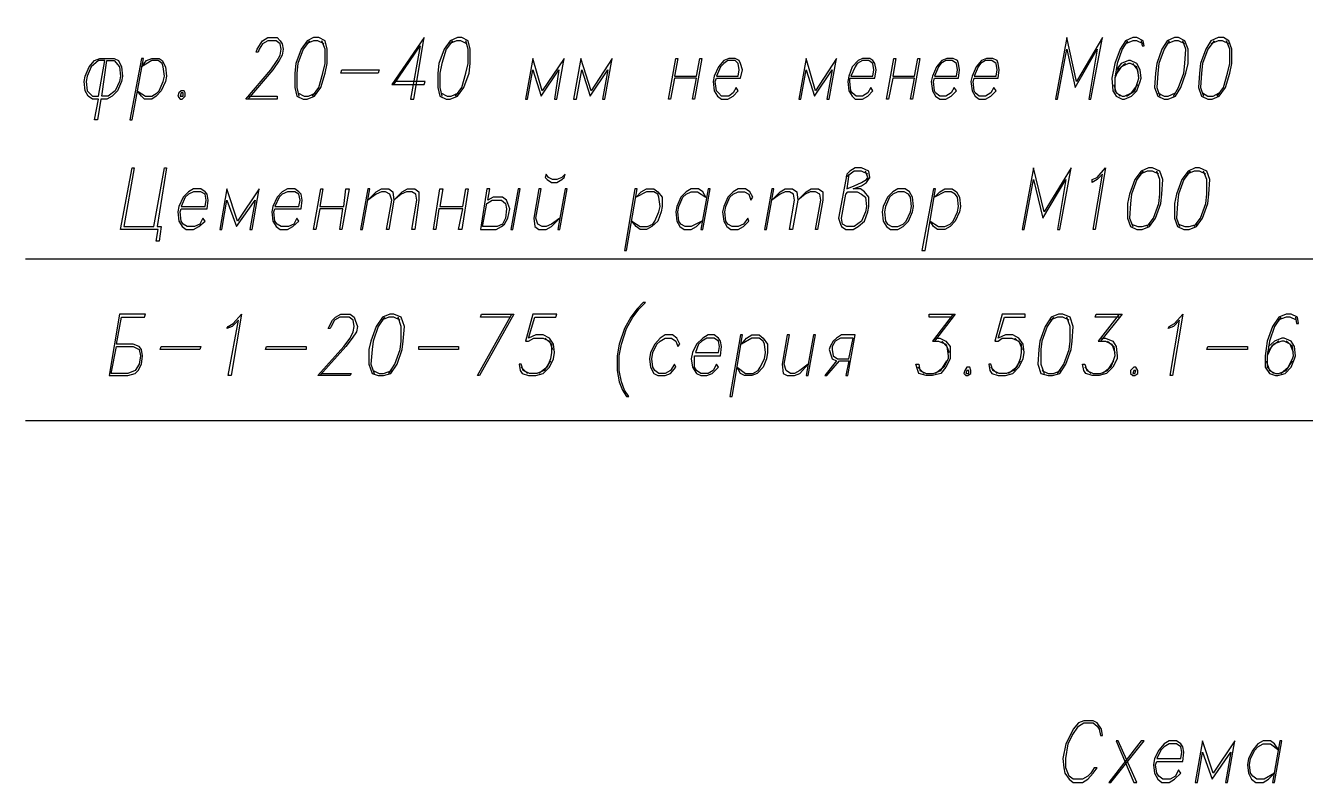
# Model space of a CAD drawing. Header units: millimetres. Extents: x 4241 to 6572, y 870 to 1291.
# Drawn here: x 5462 to 5513.9, y 996.9 to 1027.7 of the extents above; entities that cross this region are included whole.
import ezdxf

# ---------------------------------------------------------------- set-up
doc = ezdxf.new("R2010")
doc.units = ezdxf.units.MM
doc.layers.add('PDF _0', color=7, linetype='Continuous')

msp = doc.modelspace()

# ---------------------------------------------------------------- linework, layer by layer
at = {"layer": 'PDF _0', "lineweight": 25}
for points in [[(5462.0137, 1011.6326), (5532.4164, 1011.6326), (5532.4164, 1054.9834), (5533.0091, 1055.9995), (5533.6018, 1054.9834)], [(5471.0733, 1024.7987), (5472.2163, 1024.7987), (5472.2163, 1024.6717), (5470.9463, 1024.6717), (5471.9623, 1025.8571), (5472.2163, 1026.2381), (5472.3433, 1026.4498), (5472.3857, 1026.7038), (5472.3433, 1026.9154), (5472.174, 1027.0424), (5471.8353, 1027.0424), (5471.6237, 1026.9154), (5471.4966, 1026.7038), (5471.4543, 1026.5768), (5471.3696, 1026.5768), (5471.412, 1026.7038), (5471.539, 1026.9154), (5471.6237, 1027.0424), (5471.8353, 1027.1695), (5472.2163, 1027.1695), (5472.3433, 1027.0424), (5472.428, 1026.9154), (5472.4703, 1026.7038), (5472.428, 1026.4498), (5472.301, 1026.2381), (5472.047, 1025.8571), (5471.031, 1024.6717)], [(5476.9578, 1025.2644), (5478.0162, 1026.8308), (5477.6352, 1024.6717), (5477.7622, 1024.6717), (5478.1855, 1027.1695), (5476.8732, 1025.2644), (5478.1855, 1025.2644), (5478.2279, 1025.3914), (5476.9578, 1025.3914)], [(5507.2696, 1027.0424), (5507.3119, 1026.8308), (5507.3966, 1026.8308), (5507.3542, 1027.0424), (5507.1002, 1027.1695), (5506.9309, 1027.1695), (5506.6345, 1027.0424), (5506.4229, 1026.7038), (5506.2112, 1026.1111), (5506.0842, 1025.5184), (5506.1265, 1025.0104), (5506.2535, 1024.7987), (5506.5075, 1024.6717), (5506.5922, 1024.6717), (5506.8885, 1024.7987), (5507.1002, 1025.0104), (5507.2272, 1025.3914), (5507.2696, 1025.5184), (5507.2272, 1025.8571), (5507.1002, 1026.1111), (5506.8462, 1026.2381), (5506.7615, 1026.2381), (5506.4652, 1026.1111), (5506.2535, 1025.8571)], [(5473.5287, 1027.0424), (5473.2747, 1026.7038), (5473.063, 1026.1111), (5473.0207, 1025.7301), (5473.0207, 1025.1374), (5473.1054, 1024.7987)], [(5474.1214, 1026.9154), (5473.8674, 1027.0424), (5473.6981, 1027.0424), (5473.4017, 1026.9154)], [(5473.6557, 1024.7987), (5473.9097, 1025.1374), (5474.0791, 1025.7301), (5474.1637, 1026.1111), (5474.1637, 1026.7038), (5474.0367, 1027.0424)], [(5479.3286, 1027.0424), (5479.0746, 1026.7038), (5478.9052, 1026.1111), (5478.8206, 1025.7301), (5478.8206, 1025.1374), (5478.9052, 1024.7987)], [(5479.9213, 1026.9154), (5479.6673, 1027.0424), (5479.4979, 1027.0424), (5479.2016, 1026.9154)], [(5479.4556, 1024.7987), (5479.7096, 1025.1374), (5479.8789, 1025.7301), (5479.9636, 1026.1111), (5479.9636, 1026.7038), (5479.8789, 1027.0424)], [(5506.7192, 1027.0424), (5506.5075, 1026.7038), (5506.2959, 1026.1111), (5506.2112, 1025.5184), (5506.2112, 1025.0104), (5506.4229, 1024.7987)], [(5507.3542, 1026.9154), (5507.1002, 1027.0424), (5506.9309, 1027.0424), (5506.6345, 1026.9154)], [(5508.4126, 1027.0424), (5508.2009, 1026.7038), (5507.9892, 1026.1111), (5507.9469, 1025.7301), (5507.9046, 1025.1374), (5508.0316, 1024.7987)], [(5509.0476, 1026.9154), (5508.7936, 1027.0424), (5508.6243, 1027.0424), (5508.3279, 1026.9154)], [(5508.5819, 1024.7987), (5508.7936, 1025.1374), (5509.0053, 1025.7301), (5509.0476, 1026.1111), (5509.09, 1026.7038), (5508.9629, 1027.0424)], [(5510.233, 1027.0424), (5509.979, 1026.7038), (5509.7673, 1026.1111), (5509.725, 1025.7301), (5509.6826, 1025.1374), (5509.8096, 1024.7987)], [(5510.8257, 1026.9154), (5510.5717, 1027.0424), (5510.4023, 1027.0424), (5510.106, 1026.9154)], [(5510.36, 1024.7987), (5510.614, 1025.1374), (5510.7833, 1025.7301), (5510.868, 1026.1111), (5510.868, 1026.7038), (5510.741, 1027.0424)], [(5507.1849, 1025.6031), (5507.1002, 1025.9841), (5506.8462, 1026.1111), (5506.7615, 1026.1111), (5506.4652, 1025.9841), (5506.2112, 1025.6031)], [(5506.6345, 1026.1111), (5506.3382, 1025.8571), (5506.2112, 1025.5184)], [(5506.6769, 1024.7987), (5507.0155, 1025.0104), (5507.1426, 1025.3914), (5507.1849, 1025.5184), (5507.1426, 1025.8571), (5506.9309, 1026.1111)], [(5506.1688, 1025.2644), (5506.2535, 1024.9257), (5506.5075, 1024.7987), (5506.5922, 1024.7987), (5506.8885, 1024.9257), (5507.1426, 1025.2644)], [(5473.063, 1024.9257), (5473.317, 1024.7987), (5473.4864, 1024.7987), (5473.7827, 1024.9257)], [(5478.8629, 1024.9257), (5479.1169, 1024.7987), (5479.2863, 1024.7987), (5479.5826, 1024.9257)], [(5507.9469, 1024.9257), (5508.2009, 1024.7987), (5508.3703, 1024.7987), (5508.6666, 1024.9257)], [(5509.7673, 1024.9257), (5509.979, 1024.7987), (5510.1907, 1024.7987), (5510.4447, 1024.9257)], [(5496.1778, 1021.6236), (5495.9238, 1021.7506), (5495.6275, 1021.7506), (5495.2888, 1021.4966)], [(5495.4158, 1021.6236), (5495.3311, 1021.0309), (5495.6275, 1021.1579), (5495.9238, 1021.2849), (5496.2625, 1021.4966)], [(5496.1355, 1021.4119), (5496.1778, 1021.4966), (5496.0932, 1021.7506)], [(5507.3542, 1021.7506), (5507.1002, 1021.4119), (5506.8885, 1020.8192), (5506.8462, 1020.4382), (5506.8039, 1019.8455), (5506.9309, 1019.5069)], [(5507.9892, 1021.6236), (5507.7352, 1021.7506), (5507.5236, 1021.7506), (5507.2272, 1021.6236)], [(5507.5236, 1019.5069), (5507.7776, 1019.8455), (5507.9892, 1020.4382), (5508.0316, 1020.8192), (5508.0316, 1021.4119), (5507.9046, 1021.7506)], [(5509.2593, 1021.7506), (5509.0053, 1021.4119), (5508.7936, 1020.8192), (5508.7513, 1020.4382), (5508.7089, 1019.8455), (5508.8359, 1019.5069)], [(5509.8943, 1021.6236), (5509.6403, 1021.7506), (5509.4286, 1021.7506), (5509.1323, 1021.6236)], [(5509.4286, 1019.5069), (5509.6826, 1019.8455), (5509.8943, 1020.4382), (5509.9366, 1020.8192), (5509.9366, 1021.4119), (5509.8096, 1021.7506)], [(5506.8885, 1019.5915), (5507.1426, 1019.5069), (5507.3119, 1019.5069), (5507.6506, 1019.5915)], [(5508.7936, 1019.5915), (5509.0476, 1019.5069), (5509.217, 1019.5069), (5509.5556, 1019.5915)], [(5462.0137, 1018.1945), (5532.4164, 1018.1945)], [(5473.9944, 1013.5376), (5475.2221, 1013.5376), (5475.1798, 1013.453), (5473.8674, 1013.453), (5474.9258, 1014.6384), (5475.1798, 1014.977), (5475.3068, 1015.231), (5475.3491, 1015.4427), (5475.3068, 1015.6967), (5475.1374, 1015.8237), (5474.7564, 1015.8237), (5474.5448, 1015.6967), (5474.4177, 1015.4427), (5474.3754, 1015.358), (5474.2907, 1015.358), (5474.3331, 1015.4427), (5474.4601, 1015.6967), (5474.5871, 1015.8237), (5474.7988, 1015.9507), (5475.1798, 1015.9507), (5475.3491, 1015.8237), (5475.3915, 1015.6967), (5475.4761, 1015.4427), (5475.4338, 1015.231), (5475.2644, 1014.977), (5475.0104, 1014.6384), (5473.9521, 1013.453)], [(5476.5768, 1015.8237), (5476.3228, 1015.4427), (5476.1111, 1014.85), (5476.0688, 1014.5113), (5476.0265, 1013.9187), (5476.1535, 1013.5376)], [(5477.2118, 1015.6967), (5476.9578, 1015.8237), (5476.7462, 1015.8237), (5476.4498, 1015.6967)], [(5476.7462, 1013.5376), (5477.0002, 1013.9187), (5477.2118, 1014.5113), (5477.2542, 1014.85), (5477.2542, 1015.4427), (5477.1272, 1015.8237)], [(5481.6993, 1015.8237), (5480.4716, 1015.8237), (5480.514, 1015.9507), (5481.8263, 1015.9507), (5480.4293, 1013.453), (5480.3446, 1013.453), (5481.7417, 1015.9507)], [(5483.3081, 1014.0457), (5483.054, 1013.6647), (5482.7577, 1013.5376), (5482.4614, 1013.5376), (5482.2074, 1013.6647), (5482.1227, 1013.9187), (5482.038, 1013.9187), (5482.0803, 1013.6647), (5482.165, 1013.5376), (5482.419, 1013.453), (5482.7154, 1013.453), (5483.0117, 1013.5376), (5483.2657, 1013.7917), (5483.4351, 1014.1303), (5483.4774, 1014.3843), (5483.4351, 1014.723), (5483.2657, 1014.977), (5483.0117, 1015.104), (5482.7154, 1015.104), (5482.419, 1014.977), (5482.673, 1015.8237), (5483.5197, 1015.8237), (5483.5621, 1015.9507), (5482.5884, 1015.9507), (5482.292, 1014.85), (5482.419, 1014.85), (5482.6307, 1014.977), (5483.0117, 1014.977), (5483.2657, 1014.85), (5483.3927, 1014.5113)], [(5499.607, 1015.8237), (5498.6756, 1015.8237), (5498.6756, 1015.9507), (5499.734, 1015.9507), (5498.8873, 1014.85)], [(5499.6493, 1015.9507), (5498.8026, 1014.85), (5499.0566, 1014.85), (5499.3529, 1014.723), (5499.48, 1014.3843)], [(5502.3587, 1014.0457), (5502.1047, 1013.6647), (5501.8084, 1013.5376), (5501.512, 1013.5376), (5501.258, 1013.6647), (5501.1733, 1013.9187), (5501.0887, 1013.9187), (5501.131, 1013.6647), (5501.2157, 1013.5376), (5501.4697, 1013.453), (5501.766, 1013.453), (5502.0624, 1013.5376), (5502.3164, 1013.7917), (5502.4857, 1014.1303), (5502.5281, 1014.3843), (5502.4857, 1014.723), (5502.3164, 1014.977), (5502.0624, 1015.104), (5501.766, 1015.104), (5501.4697, 1014.977), (5501.7237, 1015.8237), (5502.5704, 1015.8237), (5502.5704, 1015.9507), (5501.639, 1015.9507), (5501.3427, 1014.85), (5501.4697, 1014.85), (5501.639, 1014.977), (5502.02, 1014.977), (5502.3164, 1014.85), (5502.4434, 1014.5113)], [(5503.7134, 1015.8237), (5503.4594, 1015.4427), (5503.2477, 1014.85), (5503.2054, 1014.5113), (5503.2054, 1013.9187), (5503.3324, 1013.5376)], [(5504.3485, 1015.6967), (5504.0944, 1015.8237), (5503.8828, 1015.8237), (5503.5864, 1015.6967)], [(5503.8828, 1013.5376), (5504.1368, 1013.9187), (5504.3485, 1014.5113), (5504.3908, 1014.85), (5504.3908, 1015.4427), (5504.2638, 1015.8237)], [(5506.3805, 1015.8237), (5505.4068, 1015.8237), (5505.4492, 1015.9507), (5506.5075, 1015.9507), (5505.6185, 1014.85)], [(5506.3805, 1015.9507), (5505.5338, 1014.85), (5505.8302, 1014.85), (5506.0842, 1014.723), (5506.2112, 1014.3843)], [(5513.5351, 1015.8237), (5513.5774, 1015.5697), (5513.6621, 1015.5697), (5513.6198, 1015.8237), (5513.3658, 1015.9507), (5513.1541, 1015.9507), (5512.8577, 1015.8237), (5512.6037, 1015.4427), (5512.3921, 1014.85), (5512.3074, 1014.2573), (5512.3074, 1013.7917), (5512.4767, 1013.5376), (5512.7307, 1013.453), (5512.8154, 1013.453), (5513.1118, 1013.5376), (5513.3658, 1013.7917), (5513.4928, 1014.1303), (5513.5351, 1014.2573), (5513.4928, 1014.6384), (5513.3658, 1014.85), (5513.0694, 1014.977), (5512.9848, 1014.977), (5512.6884, 1014.85), (5512.4344, 1014.6384)], [(5512.9424, 1015.8237), (5512.6884, 1015.4427), (5512.4767, 1014.85), (5512.3921, 1014.2573), (5512.3921, 1013.7917), (5512.6461, 1013.5376)], [(5513.5774, 1015.6967), (5513.3234, 1015.8237), (5513.1541, 1015.8237), (5512.8154, 1015.6967)], [(5483.0964, 1014.977), (5483.3504, 1014.723), (5483.3504, 1014.3843), (5483.3081, 1014.1303), (5483.1811, 1013.7917), (5482.8424, 1013.5376)], [(5498.8873, 1014.977), (5499.0989, 1014.977), (5499.3529, 1014.85), (5499.5223, 1014.6384), (5499.5223, 1014.2573), (5499.5223, 1014.1303), (5499.3529, 1013.7917), (5499.1413, 1013.5376), (5498.8026, 1013.453), (5498.5486, 1013.453), (5498.2522, 1013.5376), (5498.2099, 1013.6647), (5498.1252, 1013.9187), (5498.2522, 1013.9187), (5498.2946, 1013.6647), (5498.5486, 1013.5376), (5498.8449, 1013.5376), (5499.1413, 1013.6647), (5499.3953, 1014.0457)], [(5499.1836, 1014.85), (5499.3953, 1014.6384), (5499.4376, 1014.2573), (5499.4376, 1014.1303), (5499.2683, 1013.7917), (5498.9296, 1013.5376)], [(5502.147, 1014.977), (5502.4011, 1014.723), (5502.4011, 1014.3843), (5502.3587, 1014.1303), (5502.2317, 1013.7917), (5501.893, 1013.5376)], [(5505.6608, 1014.977), (5505.8302, 1014.977), (5506.1265, 1014.85), (5506.2535, 1014.6384), (5506.2959, 1014.2573), (5506.2959, 1014.1303), (5506.1265, 1013.7917), (5505.8725, 1013.5376), (5505.5762, 1013.453), (5505.2798, 1013.453), (5505.0258, 1013.5376), (5504.9411, 1013.6647), (5504.8988, 1013.9187), (5504.9835, 1013.9187), (5505.0681, 1013.6647), (5505.3222, 1013.5376), (5505.6185, 1013.5376), (5505.9148, 1013.6647), (5506.1688, 1014.0457)], [(5505.9148, 1014.85), (5506.1688, 1014.6384), (5506.2112, 1014.2573), (5506.1688, 1014.1303), (5506.0418, 1013.7917), (5505.7032, 1013.5376)], [(5513.4504, 1014.3843), (5513.3234, 1014.723), (5513.0694, 1014.85), (5512.9848, 1014.85), (5512.6461, 1014.723), (5512.3921, 1014.3843)], [(5512.8577, 1014.85), (5512.5614, 1014.6384), (5512.3921, 1014.2573)], [(5512.9424, 1013.5376), (5513.2388, 1013.7917), (5513.4081, 1014.1303), (5513.4504, 1014.2573), (5513.4081, 1014.6384), (5513.1541, 1014.85)], [(5476.1111, 1013.6647), (5476.3652, 1013.5376), (5476.5345, 1013.5376), (5476.8732, 1013.6647)], [(5482.3767, 1013.5376), (5482.1227, 1013.7917)], [(5498.4639, 1013.5376), (5498.2099, 1013.7917)], [(5501.4274, 1013.5376), (5501.1733, 1013.7917)], [(5503.2477, 1013.6647), (5503.5018, 1013.5376), (5503.7134, 1013.5376), (5504.0098, 1013.6647)], [(5505.2375, 1013.5376), (5504.9835, 1013.7917)], [(5512.3497, 1014.0457), (5512.4767, 1013.6647), (5512.7307, 1013.5376), (5512.8577, 1013.5376), (5513.1541, 1013.6647), (5513.4081, 1014.0457)]]:
    msp.add_lwpolyline(points, dxfattribs=at)
for points in [[(5473.6981, 1027.1695), (5473.444, 1027.0424), (5473.19, 1026.7038), (5472.9784, 1026.1111), (5472.936, 1025.7301), (5472.936, 1025.1374), (5473.0207, 1024.7987), (5473.2747, 1024.6717), (5473.444, 1024.6717), (5473.7404, 1024.7987), (5473.9944, 1025.1374), (5474.1637, 1025.7301), (5474.2484, 1026.1111), (5474.2484, 1026.7038), (5474.1637, 1027.0424), (5473.9097, 1027.1695)], [(5479.5403, 1027.1695), (5479.2439, 1027.0424), (5478.9899, 1026.7038), (5478.7782, 1026.1111), (5478.7359, 1025.7301), (5478.7359, 1025.1374), (5478.8206, 1024.7987), (5479.0746, 1024.6717), (5479.2439, 1024.6717), (5479.5403, 1024.7987), (5479.7943, 1025.1374), (5480.0059, 1025.7301), (5480.0483, 1026.1111), (5480.0483, 1026.7038), (5479.9636, 1027.0424), (5479.7096, 1027.1695)], [(5505.1528, 1024.6717), (5505.2375, 1024.6717), (5505.7032, 1027.1695), (5504.6448, 1025.3914), (5504.2638, 1027.1695), (5503.7981, 1024.6717), (5503.8828, 1024.6717), (5504.2638, 1026.7038), (5504.6025, 1025.1374), (5505.4915, 1026.7038)], [(5508.6243, 1027.1695), (5508.3279, 1027.0424), (5508.1163, 1026.7038), (5507.9046, 1026.1111), (5507.8622, 1025.7301), (5507.8199, 1025.1374), (5507.9469, 1024.7987), (5508.2009, 1024.6717), (5508.3703, 1024.6717), (5508.6666, 1024.7987), (5508.8783, 1025.1374), (5509.09, 1025.7301), (5509.1746, 1026.1111), (5509.1746, 1026.7038), (5509.0476, 1027.0424), (5508.7936, 1027.1695)], [(5510.4023, 1027.1695), (5510.106, 1027.0424), (5509.8943, 1026.7038), (5509.6826, 1026.1111), (5509.6403, 1025.7301), (5509.598, 1025.1374), (5509.725, 1024.7987), (5509.979, 1024.6717), (5510.1483, 1024.6717), (5510.4447, 1024.7987), (5510.6987, 1025.1374), (5510.868, 1025.7301), (5510.9527, 1026.1111), (5510.9527, 1026.7038), (5510.8257, 1027.0424), (5510.614, 1027.1695)], [(5465.3581, 1026.3228), (5465.6121, 1026.3228), (5465.7815, 1026.2381), (5465.9085, 1025.9841), (5465.9508, 1025.6031), (5465.9085, 1025.3914), (5465.7391, 1025.0104), (5465.5274, 1024.7987), (5465.3158, 1024.6717), (5465.0618, 1024.6717), (5464.9348, 1023.825), (5464.8078, 1023.825), (5464.9771, 1024.6717), (5464.7231, 1024.6717), (5464.5537, 1024.7987), (5464.4267, 1025.0104), (5464.3844, 1025.3914), (5464.4267, 1025.6031), (5464.5961, 1025.9841), (5464.8078, 1026.2381), (5465.0194, 1026.3228)], [(5464.9771, 1024.7987), (5465.2311, 1026.2381), (5464.9771, 1026.2381), (5464.6807, 1025.9841), (5464.5114, 1025.6031), (5464.4691, 1025.3914), (5464.5114, 1025.0104), (5464.7231, 1024.7987)], [(5465.1041, 1024.7987), (5465.3158, 1026.2381), (5465.6121, 1026.2381), (5465.8238, 1025.9841), (5465.8661, 1025.6031), (5465.8238, 1025.3914), (5465.6544, 1025.0104), (5465.3581, 1024.7987)], [(5466.3318, 1023.825), (5466.7975, 1026.3228), (5466.7128, 1026.3228), (5466.2471, 1023.825)], [(5466.5435, 1025.0104), (5466.8822, 1024.7987), (5467.1362, 1024.7987), (5467.3478, 1024.9257), (5467.4325, 1025.0104), (5467.6018, 1025.3914), (5467.6442, 1025.6031), (5467.6018, 1025.9841), (5467.5595, 1026.1111), (5467.3902, 1026.2381), (5467.1362, 1026.2381), (5466.7128, 1025.9841), (5466.9245, 1026.2381), (5467.1362, 1026.3228), (5467.4325, 1026.3228), (5467.5595, 1026.2381), (5467.6865, 1025.9841), (5467.7289, 1025.6031), (5467.6865, 1025.3914), (5467.5172, 1025.0104), (5467.3055, 1024.7987), (5467.1362, 1024.6717), (5466.8398, 1024.6717), (5466.7128, 1024.7987)], [(5482.292, 1024.6717), (5482.3767, 1024.6717), (5482.5884, 1025.8571), (5482.927, 1024.7987), (5483.6467, 1025.8571), (5483.4774, 1024.6717), (5483.5621, 1024.6717), (5483.8584, 1026.3228), (5482.9694, 1025.0104), (5482.5884, 1026.3228)], [(5484.2394, 1024.6717), (5484.3664, 1024.6717), (5484.5781, 1025.8571), (5484.9168, 1024.7987), (5485.6365, 1025.8571), (5485.4248, 1024.6717), (5485.5095, 1024.6717), (5485.8058, 1026.3228), (5484.9591, 1025.0104), (5484.5358, 1026.3228)], [(5488.1766, 1024.6717), (5488.0919, 1024.6717), (5488.3882, 1026.3228), (5488.4729, 1026.3228), (5488.3459, 1025.6031), (5489.2349, 1025.6031), (5489.3619, 1026.3228), (5489.4466, 1026.3228), (5489.1503, 1024.6717), (5489.0656, 1024.6717), (5489.2349, 1025.5184), (5488.3459, 1025.5184)], [(5490.0393, 1025.5184), (5491.013, 1025.5184), (5491.0977, 1025.8571), (5491.013, 1026.1111), (5490.9707, 1026.2381), (5490.8013, 1026.3228), (5490.5473, 1026.3228), (5490.3356, 1026.2381), (5490.124, 1025.9841), (5489.9546, 1025.6031), (5489.9123, 1025.3914), (5489.9546, 1025.0104), (5490.0816, 1024.7987), (5490.251, 1024.6717), (5490.505, 1024.6717), (5490.7166, 1024.7987), (5490.9283, 1025.0104), (5490.8437, 1025.1374), (5490.7166, 1024.9257), (5490.5473, 1024.7987), (5490.251, 1024.7987), (5490.124, 1024.9257), (5490.0393, 1025.0104), (5489.997, 1025.3914)], [(5490.9283, 1025.6031), (5490.9707, 1025.8571), (5490.9283, 1026.1111), (5490.8013, 1026.2381), (5490.505, 1026.2381), (5490.3356, 1026.1111), (5490.2086, 1025.9841), (5490.0393, 1025.6031)], [(5493.3837, 1024.6717), (5493.4684, 1024.6717), (5493.6801, 1025.8571), (5494.0188, 1024.7987), (5494.7385, 1025.8571), (5494.5268, 1024.6717), (5494.6114, 1024.6717), (5494.9078, 1026.3228), (5494.0611, 1025.0104), (5493.6801, 1026.3228)], [(5495.4581, 1025.5184), (5496.4742, 1025.5184), (5496.5165, 1025.8571), (5496.4742, 1026.1111), (5496.3895, 1026.2381), (5496.2625, 1026.3228), (5495.9662, 1026.3228), (5495.7968, 1026.2381), (5495.5428, 1025.9841), (5495.4158, 1025.6031), (5495.3735, 1025.3914), (5495.4158, 1025.0104), (5495.5428, 1024.7987), (5495.6698, 1024.6717), (5495.9662, 1024.6717), (5496.1778, 1024.7987), (5496.3895, 1025.0104), (5496.3048, 1025.1374), (5496.1778, 1024.9257), (5495.9662, 1024.7987), (5495.7122, 1024.7987), (5495.5428, 1024.9257), (5495.5005, 1025.0104), (5495.4581, 1025.3914)], [(5496.3895, 1025.6031), (5496.4318, 1025.8571), (5496.3895, 1026.1111), (5496.2202, 1026.2381), (5495.9662, 1026.2381), (5495.7545, 1026.1111), (5495.6698, 1025.9841), (5495.5005, 1025.6031)], [(5497.0245, 1024.6717), (5496.9399, 1024.6717), (5497.2362, 1026.3228), (5497.3209, 1026.3228), (5497.1939, 1025.6031), (5498.0829, 1025.6031), (5498.2099, 1026.3228), (5498.2946, 1026.3228), (5497.9982, 1024.6717), (5497.9136, 1024.6717), (5498.0829, 1025.5184), (5497.1939, 1025.5184)], [(5498.8873, 1025.5184), (5499.861, 1025.5184), (5499.9033, 1025.8571), (5499.861, 1026.1111), (5499.8186, 1026.2381), (5499.6493, 1026.3228), (5499.3953, 1026.3228), (5499.1836, 1026.2381), (5498.9719, 1025.9841), (5498.8026, 1025.6031), (5498.7603, 1025.3914), (5498.8026, 1025.0104), (5498.9296, 1024.7987), (5499.0989, 1024.6717), (5499.3529, 1024.6717), (5499.5646, 1024.7987), (5499.7763, 1025.0104), (5499.6916, 1025.1374), (5499.5646, 1024.9257), (5499.3529, 1024.7987), (5499.0989, 1024.7987), (5498.9296, 1024.9257), (5498.8873, 1025.0104), (5498.8449, 1025.3914)], [(5499.7763, 1025.6031), (5499.8186, 1025.8571), (5499.7763, 1026.1111), (5499.607, 1026.2381), (5499.3529, 1026.2381), (5499.1413, 1026.1111), (5499.0566, 1025.9841), (5498.8873, 1025.6031)], [(5500.496, 1025.5184), (5501.4697, 1025.5184), (5501.512, 1025.8571), (5501.4697, 1026.1111), (5501.4274, 1026.2381), (5501.258, 1026.3228), (5501.004, 1026.3228), (5500.7923, 1026.2381), (5500.5807, 1025.9841), (5500.4113, 1025.6031), (5500.369, 1025.3914), (5500.4113, 1025.0104), (5500.5383, 1024.7987), (5500.7077, 1024.6717), (5500.9617, 1024.6717), (5501.1733, 1024.7987), (5501.385, 1025.0104), (5501.3003, 1025.1374), (5501.1733, 1024.9257), (5500.9617, 1024.7987), (5500.7077, 1024.7987), (5500.5383, 1024.9257), (5500.496, 1025.0104), (5500.4537, 1025.3914)], [(5501.385, 1025.6031), (5501.4274, 1025.8571), (5501.385, 1026.1111), (5501.2157, 1026.2381), (5500.9617, 1026.2381), (5500.75, 1026.1111), (5500.6653, 1025.9841), (5500.496, 1025.6031)], [(5476.3228, 1025.7301), (5474.7988, 1025.7301), (5474.8411, 1025.8571), (5476.3652, 1025.8571)], [(5468.3215, 1025.0104), (5468.2369, 1024.9257), (5468.1945, 1024.7987), (5468.2792, 1024.6717), (5468.3639, 1024.6717), (5468.4909, 1024.7987), (5468.4909, 1024.9257), (5468.4485, 1025.0104)], [(5468.3215, 1024.9257), (5468.2792, 1024.7987), (5468.4062, 1024.7987), (5468.4062, 1024.9257)], [(5467.3478, 1019.5069), (5467.5172, 1019.5069), (5467.4325, 1018.9142), (5467.3055, 1018.9142), (5467.3902, 1019.3799), (5465.8661, 1019.3799), (5466.3318, 1021.8776), (5466.4165, 1021.8776), (5465.9931, 1019.5069), (5467.2208, 1019.5069), (5467.6442, 1021.8776), (5467.7289, 1021.8776)], [(5495.5851, 1021.0309), (5495.9238, 1021.1579), (5496.1355, 1021.2849), (5496.2625, 1021.4966), (5496.2202, 1021.7506), (5495.9238, 1021.8776), (5495.6698, 1021.8776), (5495.4581, 1021.7506), (5495.3311, 1021.6236), (5494.9925, 1019.8455), (5495.0771, 1019.5915), (5495.1195, 1019.5069), (5495.2888, 1019.3799), (5495.5851, 1019.3799), (5495.7968, 1019.5069), (5496.0508, 1019.7185), (5496.1778, 1020.0995), (5496.2202, 1020.3112), (5496.2202, 1020.6922), (5496.0508, 1020.9039), (5495.8815, 1021.0309)], [(5503.8828, 1019.3799), (5503.9674, 1019.3799), (5504.4331, 1021.8776), (5503.3324, 1020.0995), (5502.9091, 1021.8776), (5502.4434, 1019.3799), (5502.5281, 1019.3799), (5502.9091, 1021.4119), (5503.2901, 1019.8455), (5504.2214, 1021.4119)], [(5505.4068, 1019.3799), (5505.3222, 1019.3799), (5505.7032, 1021.6236), (5505.4915, 1021.4119), (5505.2798, 1021.2849), (5505.2798, 1021.4119), (5505.4915, 1021.4966), (5505.8302, 1021.8776)], [(5507.5659, 1021.8776), (5507.2696, 1021.7506), (5507.0155, 1021.4119), (5506.8039, 1020.8192), (5506.7192, 1020.4382), (5506.7192, 1019.8455), (5506.8462, 1019.5069), (5507.1002, 1019.3799), (5507.3119, 1019.3799), (5507.6082, 1019.5069), (5507.8622, 1019.8455), (5508.0739, 1020.4382), (5508.1163, 1020.8192), (5508.1586, 1021.4119), (5508.0316, 1021.7506), (5507.7352, 1021.8776)], [(5509.471, 1021.8776), (5509.1746, 1021.7506), (5508.9206, 1021.4119), (5508.7089, 1020.8192), (5508.6243, 1020.4382), (5508.6243, 1019.8455), (5508.7513, 1019.5069), (5509.0053, 1019.3799), (5509.217, 1019.3799), (5509.5133, 1019.5069), (5509.7673, 1019.8455), (5509.979, 1020.4382), (5510.0213, 1020.8192), (5510.0637, 1021.4119), (5509.9366, 1021.7506), (5509.6403, 1021.8776)], [(5483.9007, 1021.6236), (5483.7737, 1021.4966), (5483.5621, 1021.4119), (5483.3927, 1021.4119), (5483.2234, 1021.4966), (5483.1387, 1021.6236), (5483.0964, 1021.4966), (5483.1811, 1021.4119), (5483.3504, 1021.2849), (5483.5621, 1021.2849), (5483.7737, 1021.4119), (5483.8584, 1021.4966)], [(5468.3215, 1020.2265), (5469.3799, 1020.2265), (5469.4222, 1020.5652), (5469.3799, 1020.8192), (5469.2952, 1020.9039), (5469.1259, 1021.0309), (5468.8296, 1021.0309), (5468.6179, 1020.9039), (5468.4062, 1020.6922), (5468.2369, 1020.3112), (5468.1945, 1020.0995), (5468.2369, 1019.7185), (5468.3639, 1019.5069), (5468.5332, 1019.3799), (5468.8296, 1019.3799), (5469.0412, 1019.5069), (5469.2952, 1019.7185), (5469.2106, 1019.8455), (5469.0836, 1019.5915), (5468.8719, 1019.5069), (5468.5755, 1019.5069), (5468.4062, 1019.5915), (5468.3215, 1019.7185), (5468.2792, 1020.0995)], [(5469.2952, 1020.3112), (5469.3376, 1020.5652), (5469.2952, 1020.8192), (5469.1259, 1020.9039), (5468.8296, 1020.9039), (5468.6179, 1020.8192), (5468.4909, 1020.6922), (5468.3215, 1020.3112)], [(5469.8879, 1019.3799), (5469.9726, 1019.3799), (5470.1843, 1020.5652), (5470.5653, 1019.5069), (5471.3273, 1020.5652), (5471.1156, 1019.3799), (5471.2003, 1019.3799), (5471.4966, 1021.0309), (5470.6076, 1019.7185), (5470.1843, 1021.0309)], [(5472.1317, 1020.2265), (5473.19, 1020.2265), (5473.2324, 1020.5652), (5473.19, 1020.8192), (5473.1054, 1020.9039), (5472.936, 1021.0309), (5472.6397, 1021.0309), (5472.428, 1020.9039), (5472.2163, 1020.6922), (5472.047, 1020.3112), (5472.0047, 1020.0995), (5472.047, 1019.7185), (5472.174, 1019.5069), (5472.3433, 1019.3799), (5472.6397, 1019.3799), (5472.8514, 1019.5069), (5473.1054, 1019.7185), (5473.0207, 1019.8455), (5472.8937, 1019.5915), (5472.682, 1019.5069), (5472.3857, 1019.5069), (5472.2163, 1019.5915), (5472.1317, 1019.7185), (5472.0893, 1020.0995)], [(5473.1054, 1020.3112), (5473.1477, 1020.5652), (5473.1054, 1020.8192), (5472.936, 1020.9039), (5472.6397, 1020.9039), (5472.428, 1020.8192), (5472.301, 1020.6922), (5472.1317, 1020.3112)], [(5473.7827, 1019.3799), (5473.6981, 1019.3799), (5473.9944, 1021.0309), (5474.0791, 1021.0309), (5473.9521, 1020.3112), (5474.9258, 1020.3112), (5475.0104, 1021.0309), (5475.1374, 1021.0309), (5474.8411, 1019.3799), (5474.7564, 1019.3799), (5474.8834, 1020.2265), (5473.9521, 1020.2265)], [(5475.6878, 1019.3799), (5475.9841, 1021.0309), (5475.8995, 1021.0309), (5475.6031, 1019.3799)], [(5476.7462, 1019.3799), (5476.6615, 1019.3799), (5476.8732, 1020.5652), (5476.7885, 1020.8192), (5476.6192, 1020.9039), (5476.4498, 1020.9039), (5476.2381, 1020.8192), (5475.8995, 1020.5652), (5476.2381, 1020.9039), (5476.4498, 1021.0309), (5476.7462, 1021.0309), (5476.9155, 1020.9039), (5476.9578, 1020.5652)], [(5477.8045, 1019.3799), (5477.6775, 1019.3799), (5477.8892, 1020.5652), (5477.8469, 1020.8192), (5477.6775, 1020.9039), (5477.4659, 1020.9039), (5477.2542, 1020.8192), (5476.9578, 1020.5652), (5477.2965, 1020.9039), (5477.5082, 1021.0309), (5477.8045, 1021.0309), (5477.9739, 1020.9039), (5477.9739, 1020.5652)], [(5478.6512, 1019.3799), (5478.5666, 1019.3799), (5478.8206, 1021.0309), (5478.9476, 1021.0309), (5478.8206, 1020.3112), (5479.7519, 1020.3112), (5479.8789, 1021.0309), (5479.9636, 1021.0309), (5479.7096, 1019.3799), (5479.5826, 1019.3799), (5479.7519, 1020.2265), (5478.7782, 1020.2265)], [(5480.7256, 1021.0309), (5480.4716, 1019.3799), (5481.1066, 1019.3799), (5481.3183, 1019.5069), (5481.4453, 1019.5915), (5481.5723, 1019.8455), (5481.657, 1020.2265), (5481.5723, 1020.4382), (5481.53, 1020.5652), (5481.3607, 1020.6922), (5480.9796, 1020.6922), (5480.768, 1020.5652), (5480.8526, 1021.0309)], [(5482.0803, 1021.0309), (5481.9957, 1021.0309), (5481.6993, 1019.3799), (5481.784, 1019.3799)], [(5483.6891, 1019.8455), (5483.3504, 1019.5915), (5483.1387, 1019.5069), (5482.9694, 1019.5069), (5482.8, 1019.5915), (5482.7154, 1019.8455), (5482.927, 1021.0309), (5482.8424, 1021.0309), (5482.6307, 1019.8455), (5482.673, 1019.5069), (5482.8424, 1019.3799), (5483.1387, 1019.3799), (5483.3504, 1019.5069), (5483.6891, 1019.8455), (5483.6044, 1019.3799), (5483.6891, 1019.3799), (5483.9854, 1021.0309), (5483.9007, 1021.0309)], [(5486.3985, 1018.5332), (5486.8218, 1021.0309), (5486.7372, 1021.0309), (5486.3138, 1018.5332)], [(5486.6102, 1019.7185), (5486.9489, 1019.5069), (5487.2452, 1019.5069), (5487.4569, 1019.5915), (5487.5415, 1019.7185), (5487.7109, 1020.0995), (5487.7532, 1020.3112), (5487.7109, 1020.6922), (5487.6685, 1020.8192), (5487.4992, 1020.9039), (5487.2029, 1020.9039), (5486.7795, 1020.6922), (5486.9912, 1020.9039), (5487.2029, 1021.0309), (5487.4992, 1021.0309), (5487.6685, 1020.9039), (5487.8379, 1020.6922), (5487.8379, 1020.3112), (5487.7955, 1020.0995), (5487.6685, 1019.7185), (5487.4145, 1019.5069), (5487.2029, 1019.3799), (5486.9489, 1019.3799), (5486.7795, 1019.5069)], [(5489.4466, 1019.7185), (5489.0233, 1019.5069), (5488.7692, 1019.5069), (5488.5999, 1019.5915), (5488.5152, 1019.7185), (5488.4729, 1020.0995), (5488.5152, 1020.3112), (5488.6846, 1020.6922), (5488.8116, 1020.8192), (5489.0233, 1020.9039), (5489.2773, 1020.9039), (5489.6159, 1020.6922), (5489.4889, 1020.9039), (5489.3196, 1021.0309), (5489.0233, 1021.0309), (5488.8116, 1020.9039), (5488.5999, 1020.6922), (5488.4306, 1020.3112), (5488.3882, 1020.0995), (5488.4306, 1019.7185), (5488.5576, 1019.5069), (5488.7269, 1019.3799), (5489.0233, 1019.3799), (5489.2349, 1019.5069)], [(5489.4889, 1019.3799), (5489.7853, 1021.0309), (5489.7006, 1021.0309), (5489.4043, 1019.3799)], [(5491.3517, 1019.7185), (5491.3093, 1019.8455), (5491.14, 1019.5915), (5490.9283, 1019.5069), (5490.6743, 1019.5069), (5490.505, 1019.5915), (5490.4203, 1019.7185), (5490.378, 1020.0995), (5490.4203, 1020.3112), (5490.5896, 1020.6922), (5490.7166, 1020.8192), (5490.9283, 1020.9039), (5491.1823, 1020.9039), (5491.3517, 1020.8192), (5491.4363, 1020.5652), (5491.521, 1020.6922), (5491.394, 1020.9039), (5491.2247, 1021.0309), (5490.9283, 1021.0309), (5490.7166, 1020.9039), (5490.505, 1020.6922), (5490.3356, 1020.3112), (5490.2933, 1020.0995), (5490.3356, 1019.7185), (5490.4626, 1019.5069), (5490.632, 1019.3799), (5490.9283, 1019.3799), (5491.14, 1019.5069)], [(5492.0714, 1019.3799), (5492.3677, 1021.0309), (5492.283, 1021.0309), (5491.9867, 1019.3799)], [(5493.1297, 1019.3799), (5493.0027, 1019.3799), (5493.2144, 1020.5652), (5493.1721, 1020.8192), (5493.0027, 1020.9039), (5492.8334, 1020.9039), (5492.6217, 1020.8192), (5492.283, 1020.5652), (5492.6217, 1020.9039), (5492.8334, 1021.0309), (5493.1297, 1021.0309), (5493.2991, 1020.9039), (5493.3414, 1020.5652)], [(5494.1458, 1019.3799), (5494.0611, 1019.3799), (5494.2728, 1020.5652), (5494.2304, 1020.8192), (5494.0611, 1020.9039), (5493.8494, 1020.9039), (5493.6377, 1020.8192), (5493.3414, 1020.5652), (5493.6801, 1020.9039), (5493.8918, 1021.0309), (5494.1881, 1021.0309), (5494.3574, 1020.9039), (5494.3574, 1020.5652)], [(5495.2888, 1020.8192), (5495.3735, 1020.9039), (5495.7545, 1020.9039), (5495.9238, 1020.8192), (5496.0932, 1020.6922), (5496.1355, 1020.3112), (5496.0932, 1020.0995), (5495.9238, 1019.7185), (5495.6275, 1019.5069), (5495.3311, 1019.5069), (5495.1618, 1019.5915), (5495.1195, 1019.8455)], [(5497.4055, 1021.0309), (5497.1939, 1020.9039), (5496.9822, 1020.6922), (5496.8129, 1020.3112), (5496.7705, 1020.0995), (5496.8129, 1019.7185), (5496.9399, 1019.5069), (5497.1092, 1019.3799), (5497.4055, 1019.3799), (5497.6172, 1019.5069), (5497.8289, 1019.7185), (5497.9982, 1020.0995), (5498.0406, 1020.3112), (5497.9982, 1020.6922), (5497.8712, 1020.9039), (5497.7019, 1021.0309)], [(5497.4055, 1020.9039), (5497.1939, 1020.8192), (5497.0669, 1020.6922), (5496.8975, 1020.3112), (5496.8552, 1020.0995), (5496.8975, 1019.7185), (5496.9822, 1019.5915), (5497.1515, 1019.5069), (5497.4055, 1019.5069), (5497.6172, 1019.5915), (5497.7442, 1019.7185), (5497.9136, 1020.0995), (5497.9559, 1020.3112), (5497.9136, 1020.6922), (5497.8289, 1020.8192), (5497.6596, 1020.9039)], [(5498.5063, 1018.5332), (5498.9296, 1021.0309), (5498.8449, 1021.0309), (5498.3792, 1018.5332)], [(5498.7179, 1019.7185), (5499.0566, 1019.5069), (5499.3106, 1019.5069), (5499.5223, 1019.5915), (5499.6493, 1019.7185), (5499.8186, 1020.0995), (5499.861, 1020.3112), (5499.8186, 1020.6922), (5499.734, 1020.8192), (5499.5646, 1020.9039), (5499.3106, 1020.9039), (5498.8873, 1020.6922), (5499.0989, 1020.9039), (5499.3106, 1021.0309), (5499.607, 1021.0309), (5499.7763, 1020.9039), (5499.9033, 1020.6922), (5499.9456, 1020.3112), (5499.9033, 1020.0995), (5499.734, 1019.7185), (5499.5223, 1019.5069), (5499.3106, 1019.3799), (5499.0143, 1019.3799), (5498.8449, 1019.5069)], [(5480.7256, 1020.4382), (5480.9373, 1020.5652), (5481.3183, 1020.5652), (5481.4877, 1020.4382), (5481.53, 1020.2265), (5481.4877, 1019.8455), (5481.3607, 1019.5915), (5481.149, 1019.5069), (5480.5563, 1019.5069)], [(5486.4832, 1012.6063), (5486.3138, 1012.8603), (5486.1868, 1013.199), (5486.1022, 1013.6647), (5486.1022, 1014.2573), (5486.1868, 1014.723), (5486.3985, 1015.358), (5486.6525, 1015.8237), (5486.9065, 1016.1624), (5487.1605, 1016.4164), (5487.0759, 1016.4164), (5486.8218, 1016.1624), (5486.5678, 1015.8237), (5486.3138, 1015.358), (5486.1022, 1014.723), (5486.0175, 1014.2573), (5486.0175, 1013.6647), (5486.1022, 1013.199), (5486.2292, 1012.8603), (5486.3985, 1012.6063)], [(5465.9085, 1015.8237), (5466.8398, 1015.8237), (5466.8822, 1015.9507), (5465.8238, 1015.9507), (5465.4004, 1013.453), (5466.1625, 1013.453), (5466.4588, 1013.5376), (5466.5858, 1013.6647), (5466.7128, 1013.9187), (5466.7552, 1014.2573), (5466.7128, 1014.5113), (5466.6281, 1014.6384), (5466.3741, 1014.723), (5465.6968, 1014.723)], [(5470.3536, 1013.453), (5470.2266, 1013.453), (5470.65, 1015.6967), (5470.3959, 1015.4427), (5470.1843, 1015.358), (5470.2266, 1015.4427), (5470.4383, 1015.5697), (5470.777, 1015.9507)], [(5476.7885, 1015.9507), (5476.4922, 1015.8237), (5476.2381, 1015.4427), (5476.0265, 1014.85), (5475.9418, 1014.5113), (5475.9418, 1013.9187), (5476.0688, 1013.5376), (5476.3228, 1013.453), (5476.5345, 1013.453), (5476.8308, 1013.5376), (5477.0848, 1013.9187), (5477.2965, 1014.5113), (5477.3389, 1014.85), (5477.3812, 1015.4427), (5477.2542, 1015.8237), (5476.9578, 1015.9507)], [(5503.9251, 1015.9507), (5503.6288, 1015.8237), (5503.3748, 1015.4427), (5503.1631, 1014.85), (5503.1207, 1014.5113), (5503.0784, 1013.9187), (5503.2054, 1013.5376), (5503.5018, 1013.453), (5503.6711, 1013.453), (5503.9674, 1013.5376), (5504.2214, 1013.9187), (5504.4331, 1014.5113), (5504.4755, 1014.85), (5504.5178, 1015.4427), (5504.3908, 1015.8237), (5504.0944, 1015.9507)], [(5508.5396, 1013.453), (5508.4549, 1013.453), (5508.8359, 1015.6967), (5508.5819, 1015.4427), (5508.3703, 1015.358), (5508.4126, 1015.4427), (5508.6243, 1015.5697), (5508.9629, 1015.9507)], [(5465.6968, 1014.6384), (5466.3741, 1014.6384), (5466.6281, 1014.5113), (5466.6705, 1014.2573), (5466.6281, 1013.9187), (5466.4588, 1013.6647), (5466.1625, 1013.5376), (5465.4851, 1013.5376)], [(5469.0836, 1014.5113), (5467.4748, 1014.5113), (5467.5172, 1014.6384), (5469.1259, 1014.6384)], [(5473.4017, 1014.5113), (5471.7507, 1014.5113), (5471.793, 1014.6384), (5473.4017, 1014.6384)], [(5479.5826, 1014.5113), (5477.9739, 1014.5113), (5477.9739, 1014.6384), (5479.5826, 1014.6384)], [(5488.3882, 1013.7917), (5488.3459, 1013.9187), (5488.1766, 1013.6647), (5487.9649, 1013.5376), (5487.7109, 1013.5376), (5487.5415, 1013.6647), (5487.4569, 1013.7917), (5487.4145, 1014.1303), (5487.4569, 1014.3843), (5487.6262, 1014.723), (5487.7532, 1014.85), (5487.9649, 1014.977), (5488.2189, 1014.977), (5488.3882, 1014.85), (5488.4729, 1014.6384), (5488.5576, 1014.723), (5488.4306, 1014.977), (5488.2612, 1015.104), (5487.9649, 1015.104), (5487.7532, 1014.977), (5487.5415, 1014.723), (5487.3722, 1014.3843), (5487.3299, 1014.1303), (5487.3722, 1013.7917), (5487.4992, 1013.5376), (5487.6685, 1013.453), (5487.9649, 1013.453), (5488.1766, 1013.5376)], [(5489.1503, 1014.2573), (5490.2086, 1014.2573), (5490.251, 1014.6384), (5490.2086, 1014.85), (5490.124, 1014.977), (5489.9546, 1015.104), (5489.7006, 1015.104), (5489.4889, 1014.977), (5489.2349, 1014.723), (5489.0656, 1014.3843), (5489.0233, 1014.1303), (5489.0656, 1013.7917), (5489.2349, 1013.5376), (5489.4043, 1013.453), (5489.6583, 1013.453), (5489.87, 1013.5376), (5490.124, 1013.7917), (5490.0393, 1013.9187), (5489.9123, 1013.6647), (5489.7006, 1013.5376), (5489.4043, 1013.5376), (5489.2349, 1013.6647), (5489.1503, 1013.7917), (5489.1503, 1014.1303)], [(5490.124, 1014.3843), (5490.1663, 1014.6384), (5490.124, 1014.85), (5489.9546, 1014.977), (5489.6583, 1014.977), (5489.4466, 1014.85), (5489.3196, 1014.723), (5489.1926, 1014.3843)], [(5490.6743, 1012.6063), (5491.0977, 1015.104), (5491.013, 1015.104), (5490.5896, 1012.6063)], [(5490.886, 1013.7917), (5491.2247, 1013.5376), (5491.521, 1013.5376), (5491.7327, 1013.6647), (5491.8174, 1013.7917), (5491.9867, 1014.1303), (5492.029, 1014.3843), (5491.9867, 1014.723), (5491.9444, 1014.85), (5491.775, 1014.977), (5491.4787, 1014.977), (5491.0553, 1014.723), (5491.267, 1014.977), (5491.4787, 1015.104), (5491.775, 1015.104), (5491.9444, 1014.977), (5492.1137, 1014.723), (5492.1137, 1014.3843), (5492.0714, 1014.1303), (5491.9444, 1013.7917), (5491.6903, 1013.5376), (5491.4787, 1013.453), (5491.1823, 1013.453), (5491.013, 1013.5376)], [(5493.7648, 1013.9187), (5493.4261, 1013.6647), (5493.2144, 1013.5376), (5493.0451, 1013.5376), (5492.8757, 1013.6647), (5492.7911, 1013.9187), (5493.0027, 1015.104), (5492.9181, 1015.104), (5492.7064, 1013.9187), (5492.7487, 1013.5376), (5492.9181, 1013.453), (5493.2144, 1013.453), (5493.4261, 1013.5376), (5493.7648, 1013.9187), (5493.6801, 1013.453), (5493.7648, 1013.453), (5494.0611, 1015.104), (5493.9764, 1015.104)], [(5495.0348, 1014.0457), (5495.4158, 1014.0457), (5495.2888, 1013.453), (5495.3735, 1013.453), (5495.6698, 1015.104), (5495.1195, 1015.104), (5494.9078, 1014.977), (5494.7808, 1014.85), (5494.6538, 1014.6384), (5494.6114, 1014.5113), (5494.6961, 1014.2573), (5494.7385, 1014.1303), (5494.9078, 1014.0457), (5494.4421, 1013.453), (5494.5268, 1013.453)], [(5495.4158, 1014.1303), (5495.5851, 1014.977), (5495.0771, 1014.977), (5494.8655, 1014.85), (5494.7385, 1014.6384), (5494.7385, 1014.5113), (5494.7808, 1014.2573), (5494.9501, 1014.1303)], [(5511.5877, 1014.5113), (5509.9366, 1014.5113), (5509.979, 1014.6384), (5511.5877, 1014.6384)], [(5500.1996, 1013.7917), (5500.115, 1013.6647), (5500.0726, 1013.5376), (5500.1573, 1013.453), (5500.242, 1013.453), (5500.369, 1013.5376), (5500.369, 1013.6647), (5500.3266, 1013.7917)], [(5500.1996, 1013.6647), (5500.1573, 1013.5376), (5500.2843, 1013.5376), (5500.2843, 1013.6647)], [(5506.9732, 1013.7917), (5506.8462, 1013.6647), (5506.8462, 1013.5376), (5506.9309, 1013.453), (5507.0155, 1013.453), (5507.1426, 1013.5376), (5507.1426, 1013.6647), (5507.0579, 1013.7917)], [(5506.9732, 1013.6647), (5506.9309, 1013.5376), (5507.0155, 1013.5376), (5507.0579, 1013.6647)], [(5505.4915, 997.5351), (5505.3645, 997.5351), (5505.2375, 997.3234), (5505.1105, 997.1964), (5504.8988, 997.0694), (5504.5178, 997.0694), (5504.3485, 997.1964), (5504.2214, 997.5351), (5504.2214, 997.9161), (5504.3061, 998.5088), (5504.4755, 998.8475), (5504.7295, 999.2285), (5504.9411, 999.3555), (5505.3222, 999.3555), (5505.4915, 999.2285), (5505.5762, 999.1015), (5505.6185, 998.8475), (5505.7032, 998.8475), (5505.6608, 999.1015), (5505.4915, 999.3555), (5505.3222, 999.4402), (5504.9411, 999.4402), (5504.7295, 999.3555), (5504.5178, 999.1015), (5504.3908, 998.8475), (5504.2214, 998.5088), (5504.0944, 997.9161), (5504.1368, 997.5351), (5504.1791, 997.3234), (5504.3485, 997.0694), (5504.5178, 996.9424), (5504.8988, 996.9424), (5505.1105, 997.0694), (5505.3222, 997.3234)], [(5505.9572, 996.9424), (5506.0418, 996.9424), (5507.3966, 998.6358), (5507.2696, 998.6358)], [(5507.1002, 996.9424), (5506.3382, 998.6358), (5506.2535, 998.6358), (5506.9732, 996.9424)], [(5507.9046, 997.7891), (5508.9629, 997.7891), (5509.0053, 998.1701), (5508.9629, 998.3818), (5508.8783, 998.5088), (5508.7089, 998.6358), (5508.4126, 998.6358), (5508.2009, 998.5088), (5507.9892, 998.2548), (5507.8199, 997.9161), (5507.7776, 997.6621), (5507.8199, 997.3234), (5507.9469, 997.0694), (5508.1163, 996.9424), (5508.4126, 996.9424), (5508.6243, 997.0694), (5508.8783, 997.3234), (5508.7936, 997.4504), (5508.6666, 997.1964), (5508.4549, 997.0694), (5508.1586, 997.0694), (5507.9892, 997.1964), (5507.9046, 997.3234), (5507.8622, 997.6621)], [(5508.8783, 997.9161), (5508.9206, 998.1701), (5508.8783, 998.3818), (5508.7089, 998.5088), (5508.4126, 998.5088), (5508.2009, 998.3818), (5508.0739, 998.2548), (5507.9046, 997.9161)], [(5509.471, 996.9424), (5509.5556, 996.9424), (5509.7673, 998.1701), (5510.1483, 997.0694), (5510.9103, 998.1701), (5510.6987, 996.9424), (5510.7833, 996.9424), (5511.0797, 998.6358), (5510.1907, 997.3234), (5509.7673, 998.6358)], [(5512.6884, 997.3234), (5512.2651, 997.0694), (5511.9687, 997.0694), (5511.7994, 997.1964), (5511.7147, 997.3234), (5511.6724, 997.6621), (5511.7147, 997.9161), (5511.884, 998.2548), (5512.0111, 998.3818), (5512.2227, 998.5088), (5512.5191, 998.5088), (5512.8577, 998.2548), (5512.6884, 998.5088), (5512.5191, 998.6358), (5512.2227, 998.6358), (5512.0111, 998.5088), (5511.7994, 998.2548), (5511.63, 997.9161), (5511.5877, 997.6621), (5511.63, 997.3234), (5511.757, 997.0694), (5511.9264, 996.9424), (5512.2227, 996.9424), (5512.4344, 997.0694)], [(5512.6884, 996.9424), (5512.9848, 998.6358), (5512.9001, 998.6358), (5512.6037, 996.9424)]]:
    msp.add_lwpolyline(points, close=True, dxfattribs=at)

doc.saveas('drawing.dxf')
